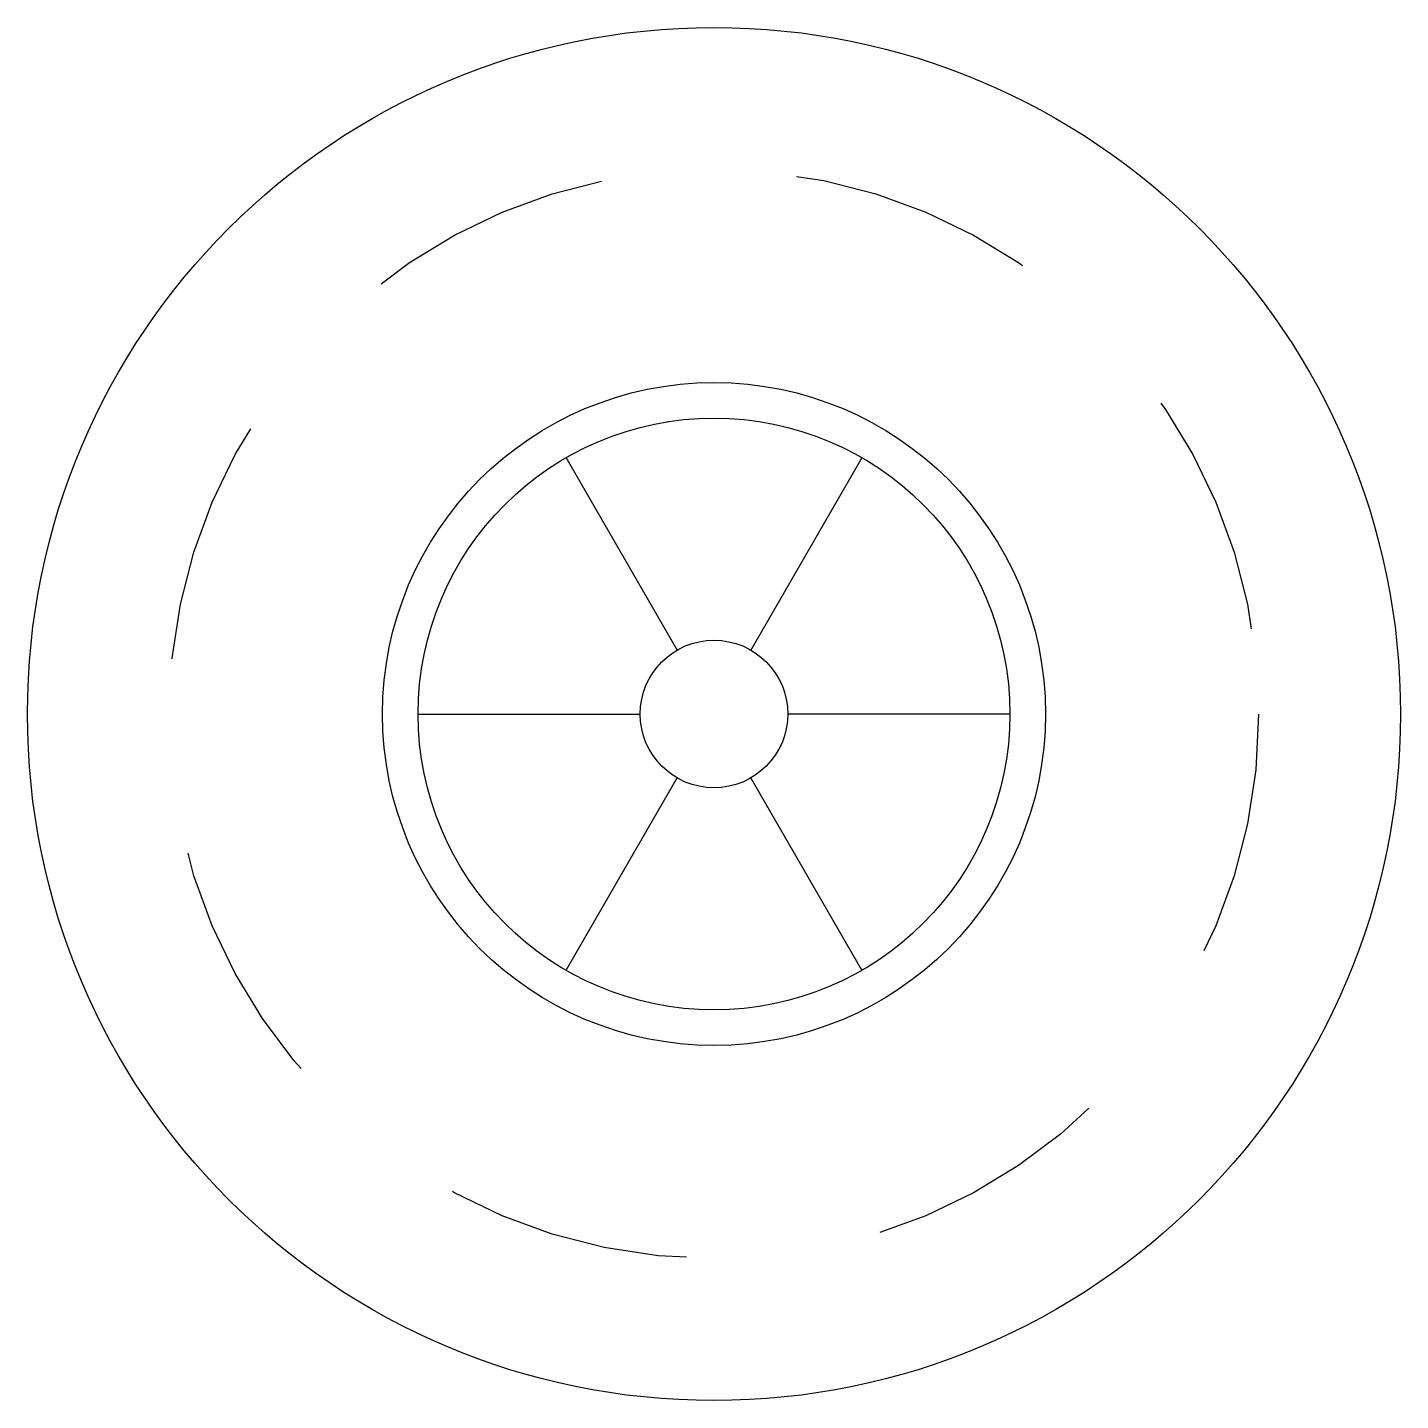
# Model space of a CAD drawing. Header units: millimetres. Extents: x -2889.929 to -2889.229, y 3745.287 to 3745.987.
import ezdxf

# ---------------------------------------------------------------- set-up
doc = ezdxf.new("R2010")
doc.units = ezdxf.units.MM
doc.linetypes.add('HIDDEN2', pattern=[0.1875, 0.125, -0.0625])
doc.layers.add('Ele_caixas', color=2, linetype='Continuous')

msp = doc.modelspace()

# ---------------------------------------------------------------- linework, layer by layer
at = {"layer": 'Ele_caixas', "color": 1}
for p, q in [((-2889.65466, 3745.76792), (-2889.59804, 3745.66986)), ((-2889.5038, 3745.76792), (-2889.56042, 3745.66986)), ((-2889.73009, 3745.63727), (-2889.61686, 3745.63727)), ((-2889.42837, 3745.63727), (-2889.5416, 3745.63727)), ((-2889.65466, 3745.50662), (-2889.59804, 3745.60469)), ((-2889.5038, 3745.50662), (-2889.56042, 3745.60469))]:
    msp.add_line(p, q, dxfattribs=at)
at = {"layer": 'Ele_caixas', "color": 3, "linetype": 'Continuous'}
msp.add_circle((-2889.57923, 3745.63727), 0.35, dxfattribs=at)
at = {"layer": 'Ele_caixas', "color": 1, "linetype": 'HIDDEN2'}
msp.add_circle((-2889.57923, 3745.63727), 0.27759, dxfattribs=at)
at = {"layer": 'Ele_caixas', "color": 2}
msp.add_circle((-2889.57923, 3745.63727), 0.16897, dxfattribs=at)
at = {"layer": 'Ele_caixas', "color": 1}
for radius in [0.15086, 0.03763]:
    msp.add_circle((-2889.57923, 3745.63727), radius, dxfattribs=at)

doc.saveas('drawing.dxf')
